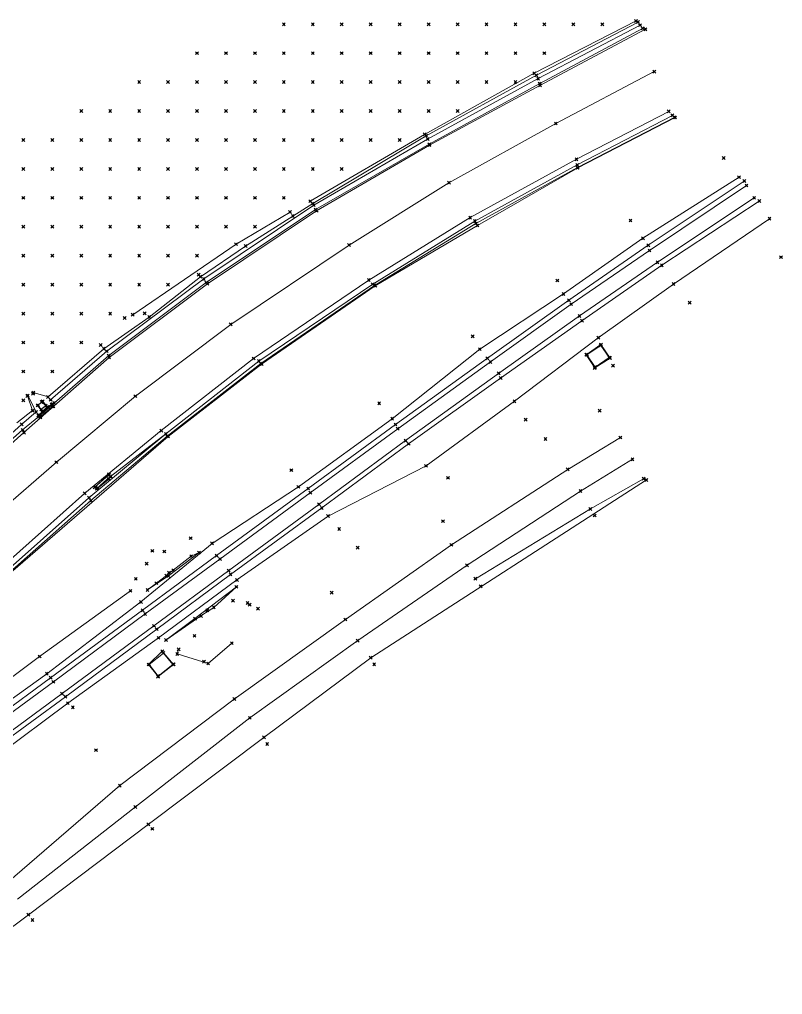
# Model space of a CAD drawing. Header units: metres. Extents: x 441556 to 446409, y 432338 to 461058.
# Drawn here: x 445027.9 to 445107, y 443040.5 to 443141.6 of the extents above; entities that cross this region are included whole.
import ezdxf

# ---------------------------------------------------------------- set-up
doc = ezdxf.new("R2010")
doc.units = ezdxf.units.M
doc.header["$MEASUREMENT"] = 0
doc.header["$PDMODE"] = 35
doc.header["$PDSIZE"] = 0.15
for name, color, linetype, lineweight in [('DTM-BRE-RevN_GRP_ CAROSABIL', 2, 'Continuous', 0), ('DTM-BRE-RevN_GRP_AX', 2, 'Continuous', 0), ('DTM-BRE-RevN_GRP_CALE FERATA', 2, 'Continuous', 0), ('DTM-BRE-RevN_GRP_CAMERA CAMIN', 2, 'Continuous', 0), ('DTM-BRE-RevN_GRP_CANAL SCURGERE JOS', 2, 'Continuous', 0), ('DTM-BRE-RevN_GRP_CANAL SCURGERE SUS', 2, 'Continuous', 0), ('DTM-BRE-RevN_GRP_CONDUCTA', 2, 'Continuous', 0), ('DTM-BRE-RevN_GRP_DRUM PIATRA', 2, 'Continuous', 0), ('DTM-BRE-RevN_GRP_PARAPET BETON_JOS', 2, 'Continuous', 0), ('DTM-BRE-RevN_GRP_PARAPET BETON_SUS', 2, 'Continuous', 0), ('DTM-BRE-RevN_GRP_PARAPET METALIC', 2, 'Continuous', 0), ('DTM-BRE-RevN_GRP_POD', 2, 'Continuous', 0), ('DTM-BRE-RevN_GRP_SANT BETON JOS', 2, 'Continuous', 0), ('DTM-BRE-RevN_GRP_SANT BETON SUS', 2, 'Continuous', 0), ('DTM-BRE-RevN_GRP_SANT PAMANT SUS', 2, 'Continuous', 0), ('DTM-BRE-RevN_GRP_TALUZ JOS', 2, 'Continuous', 0), ('DTM-BRE-RevN_GRP_TALUZ SUS', 2, 'Continuous', 0), ('DTM-BRE-RevN_GRP_ZID SPRIJIN JOS', 2, 'Continuous', 0), ('DTM-BRE-RevN_GRP_ZID SPRIJIN SUS', 2, 'Continuous', 0), ('DTM-BRE-RevN_YP_RevK', 1, 'Continuous', 0), ('DTM-BRE-RevN_YP_RevK_0YP', 1, 'Continuous', 0), ('DTM-BRE-RevN_YP_RevL', 1, 'Continuous', 0), ('DTM-NOK-RevN_LIDAR_co_lidar', 91, 'Continuous', 0), ('DTM-NOK-RevN_RTK', 32, 'Continuous', 0)]:
    doc.layers.add(name, color=color, linetype=linetype, lineweight=lineweight)

msp = doc.modelspace()

# ---------------------------------------------------------------- linework, layer by layer
at = {"layer": 'DTM-BRE-RevN_GRP_ CAROSABIL'}
for p, q in [((445092.802, 443140.568, 346.442), (445081.866, 443134.748, 346.999)), ((445081.866, 443134.748, 346.999), (445070.423, 443128.557, 347.507)), ((445085.65, 443127.089, 346.82), (445095.21, 443132.05, 346.422)), ((445070.423, 443128.557, 347.507), (445058.719, 443121.744, 347.914)), ((445074.633, 443121.038, 347.286), (445085.65, 443127.089, 346.82)), ((445058.719, 443121.744, 347.914), (445047.412, 443114.193, 348.09)), ((445064.133, 443114.564, 347.586), (445074.633, 443121.038, 347.286)), ((445052.198, 443106.44, 347.79), (445064.133, 443114.564, 347.586)), ((445047.412, 443114.193, 348.09), (445037.226, 443106.554, 348.093)), ((445037.226, 443106.554, 348.093), (445028.401, 443098.752, 347.962)), ((445042.629, 443098.965, 347.849), (445052.198, 443106.44, 347.79)), ((445028.401, 443098.752, 347.962), (445018.546, 443090.114, 347.71)), ((445034.701, 443092.463, 347.765), (445042.629, 443098.965, 347.849)), ((445024.696, 443083.575, 347.567), (445034.701, 443092.463, 347.765))]:
    msp.add_line(p, q, dxfattribs=at)
at = {"layer": 'DTM-BRE-RevN_GRP_AX'}
for p, q in [((445093.708, 443136.179, 346.487), (445083.51, 443130.792, 346.913)), ((445083.51, 443130.792, 346.913), (445072.433, 443124.656, 347.391)), ((445072.433, 443124.656, 347.391), (445062.087, 443118.196, 347.715)), ((445062.087, 443118.196, 347.715), (445049.827, 443109.978, 347.919)), ((445049.827, 443109.978, 347.919), (445039.944, 443102.532, 347.954)), ((445039.944, 443102.532, 347.954), (445031.757, 443095.694, 347.857)), ((445031.757, 443095.694, 347.857), (445021.836, 443087.088, 347.669))]:
    msp.add_line(p, q, dxfattribs=at)
at = {"layer": 'DTM-BRE-RevN_GRP_CALE FERATA'}
for p, q in [((445093.218, 443117.635, 339.669), (445103.262, 443124.372, 339.672)), ((445094.047, 443116.414, 339.618), (445104.058, 443123.093, 339.607)), ((445085.095, 443112.07, 339.63), (445093.218, 443117.635, 339.669)), ((445085.966, 443110.851, 339.57), (445094.047, 443116.414, 339.618)), ((445076.738, 443106.084, 339.592), (445085.095, 443112.07, 339.63)), ((445077.586, 443104.899, 339.56), (445085.966, 443110.851, 339.57)), ((445067.126, 443099.157, 339.557), (445076.738, 443106.084, 339.592)), ((445067.945, 443097.925, 339.531), (445077.586, 443104.899, 339.56)), ((445058.069, 443092.523, 339.53), (445067.126, 443099.157, 339.557)), ((445058.964, 443091.318, 339.538), (445067.945, 443097.925, 339.531)), ((445048.708, 443085.649, 339.517), (445058.069, 443092.523, 339.53)), ((445049.622, 443084.454, 339.515), (445058.964, 443091.318, 339.538)), ((445040.956, 443079.966, 339.501), (445048.708, 443085.649, 339.517)), ((445041.868, 443078.725, 339.51), (445049.622, 443084.454, 339.515)), ((445031.445, 443072.922, 339.481), (445040.956, 443079.966, 339.501)), ((445032.354, 443071.709, 339.514), (445041.868, 443078.725, 339.51)), ((445021.851, 443065.869, 339.501), (445031.445, 443072.922, 339.481)), ((445022.769, 443064.692, 339.502), (445032.354, 443071.709, 339.514))]:
    msp.add_line(p, q, dxfattribs=at)
at = {"layer": 'DTM-BRE-RevN_GRP_CAMERA CAMIN'}
for p, q in [((445086.658, 443106.831, 338.734), (445088.184, 443107.879, 338.744)), ((445086.738, 443106.832, 339.395), (445088.159, 443107.794, 339.405)), ((445088.159, 443107.794, 339.405), (445089.048, 443106.534, 339.274)), ((445088.184, 443107.879, 338.744), (445089.123, 443106.486, 338.839)), ((445087.541, 443105.459, 338.854), (445086.658, 443106.831, 338.734)), ((445087.576, 443105.549, 339.251), (445086.738, 443106.832, 339.395)), ((445089.123, 443106.486, 338.839), (445087.541, 443105.459, 338.854)), ((445089.048, 443106.534, 339.274), (445087.576, 443105.549, 339.251)), ((445041.3, 443074.719, 338.561), (445042.738, 443076.091, 338.385)), ((445042.738, 443076.091, 338.385), (445043.906, 443074.734, 337.533)), ((445041.375, 443074.716, 339.12), (445042.849, 443075.908, 339.131)), ((445042.849, 443075.908, 339.131), (445043.834, 443074.729, 338.951)), ((445042.3, 443073.463, 337.741), (445041.3, 443074.719, 338.561)), ((445042.304, 443073.523, 338.946), (445041.375, 443074.716, 339.12)), ((445043.906, 443074.734, 337.533), (445042.3, 443073.463, 337.741)), ((445043.834, 443074.729, 338.951), (445042.304, 443073.523, 338.946))]:
    msp.add_line(p, q, dxfattribs=at)
at = {"layer": 'DTM-BRE-RevN_GRP_CANAL SCURGERE JOS'}
for p in [(445029.854, 443101.599, 346.429), (445030.833, 443101.432, 346.414)]:
    msp.add_line(p, (445030.336, 443100.968, 346.431), dxfattribs=at)
at = {"layer": 'DTM-BRE-RevN_GRP_CANAL SCURGERE SUS'}
for p, q in [((445030.351, 443101.997, 347.8), (445029.799, 443101.569, 347.718)), ((445029.799, 443101.569, 347.718), (445030.307, 443100.909, 347.613)), ((445030.307, 443100.909, 347.613), (445030.89, 443101.406, 347.573)), ((445030.89, 443101.406, 347.573), (445030.351, 443101.997, 347.8)), ((445036.057, 443093.007, 347.548), (445037.183, 443093.939, 347.538))]:
    msp.add_line(p, q, dxfattribs=at)
at = {"layer": 'DTM-BRE-RevN_GRP_CONDUCTA'}
for p, q in [((445051.786, 443080.919, 337.871), (445051.565, 443081.092, 337.881)), ((445044.422, 443076.282, 337.686), (445044.279, 443075.81, 337.688)), ((445047.485, 443074.824, 336.36), (445049.939, 443076.931, 336.321)), ((445044.279, 443075.81, 337.688), (445047.485, 443074.824, 336.36))]:
    msp.add_line(p, q, dxfattribs=at)
at = {"layer": 'DTM-BRE-RevN_GRP_DRUM PIATRA'}
for p, q in [((445084.745, 443094.942, 336.227), (445090.198, 443098.246, 336.25)), ((445091.449, 443095.987, 336.193), (445086.063, 443092.699, 336.183)), ((445072.691, 443087.121, 336.159), (445084.745, 443094.942, 336.227)), ((445086.063, 443092.699, 336.183), (445074.314, 443085.008, 336.101)), ((445061.703, 443079.388, 336.077), (445072.691, 443087.121, 336.159)), ((445074.314, 443085.008, 336.101), (445062.989, 443077.197, 336.072)), ((445050.195, 443071.139, 336.197), (445061.703, 443079.388, 336.077)), ((445062.989, 443077.197, 336.072), (445051.802, 443069.19, 336.181)), ((445038.333, 443062.17, 336.219), (445050.195, 443071.139, 336.197)), ((445051.802, 443069.19, 336.181), (445039.946, 443059.959, 336.203)), ((445026.698, 443052.124, 336.24), (445038.333, 443062.17, 336.219)), ((445039.946, 443059.959, 336.203), (445027.722, 443050.382, 336.2))]:
    msp.add_line(p, q, dxfattribs=at)
at = {"layer": 'DTM-BRE-RevN_GRP_PARAPET BETON_JOS'}
for p, q in [((445031.344, 443101.734, 347.828), (445029.901, 443100.548, 347.822)), ((445030.088, 443100.329, 347.945), (445031.465, 443101.467, 348.043)), ((445031.465, 443101.467, 348.043), (445031.344, 443101.734, 347.828)), ((445029.901, 443100.548, 347.822), (445030.088, 443100.329, 347.945)), ((445035.722, 443093.077, 347.755), (445037.211, 443094.366, 347.927)), ((445037.381, 443094.213, 347.746), (445035.921, 443092.924, 347.717)), ((445037.211, 443094.366, 347.927), (445037.381, 443094.213, 347.746)), ((445035.921, 443092.924, 347.717), (445035.722, 443093.077, 347.755))]:
    msp.add_line(p, q, dxfattribs=at)
at = {"layer": 'DTM-BRE-RevN_GRP_PARAPET BETON_SUS'}
for p, q in [((445029.991, 443100.547, 348.149), (445031.254, 443101.653, 348.151)), ((445031.348, 443101.475, 348.165), (445030.117, 443100.387, 348.126)), ((445031.254, 443101.653, 348.151), (445031.348, 443101.475, 348.165)), ((445030.117, 443100.387, 348.126), (445029.991, 443100.547, 348.149)), ((445035.785, 443093.134, 347.943), (445037.195, 443094.422, 347.774)), ((445037.195, 443094.422, 347.774), (445037.395, 443094.185, 347.929)), ((445037.395, 443094.185, 347.929), (445035.937, 443092.948, 347.949)), ((445035.937, 443092.948, 347.949), (445035.785, 443093.134, 347.943))]:
    msp.add_line(p, q, dxfattribs=at)
at = {"layer": 'DTM-BRE-RevN_GRP_PARAPET METALIC'}
for p, q in [((445095.582, 443131.643, 346.317), (445085.729, 443126.501, 346.777)), ((445085.729, 443126.501, 346.777), (445075.116, 443120.687, 347.201)), ((445075.116, 443120.687, 347.201), (445064.532, 443114.138, 347.51)), ((445064.532, 443114.138, 347.51), (445052.733, 443106.168, 347.721)), ((445052.733, 443106.168, 347.721), (445043.097, 443098.633, 347.728)), ((445043.097, 443098.633, 347.728), (445035.14, 443092.006, 347.7)), ((445087.086, 443090.847, 336.07), (445092.609, 443093.981, 336.128)), ((445035.14, 443092.006, 347.7), (445024.949, 443082.965, 347.499)), ((445075.173, 443083.608, 336.012), (445087.086, 443090.847, 336.07))]:
    msp.add_line(p, q, dxfattribs=at)
at = {"layer": 'DTM-BRE-RevN_GRP_POD'}
for p, q in [((445043.371, 443083.905, 339.131), (445046.544, 443086.329, 339.114)), ((445041.2, 443082.449, 339.068), (445043.371, 443083.905, 339.131)), ((445046.113, 443079.483, 339.087), (445050.406, 443082.776, 338.95)), ((445043.113, 443077.251, 339.112), (445046.113, 443079.483, 339.087))]:
    msp.add_line(p, q, dxfattribs=at)
at = {"layer": 'DTM-BRE-RevN_GRP_SANT BETON JOS'}
for p, q in [((445081.678, 443135.447, 346.632), (445092.238, 443140.99, 346.106)), ((445070.228, 443129.181, 347.155), (445081.678, 443135.447, 346.632)), ((445058.43, 443122.327, 347.582), (445070.228, 443129.181, 347.155)), ((445047.043, 443114.683, 347.695), (445058.43, 443122.327, 347.582)), ((445036.98, 443107.196, 347.683), (445047.043, 443114.683, 347.695)), ((445031.163, 443102.149, 347.564), (445036.98, 443107.196, 347.683)), ((445029.661, 443100.904, 347.585), (445028.802, 443102.607, 346.987)), ((445028.158, 443099.611, 347.548), (445029.661, 443100.904, 347.585)), ((445018.276, 443090.709, 347.258), (445028.158, 443099.611, 347.548))]:
    msp.add_line(p, q, dxfattribs=at)
at = {"layer": 'DTM-BRE-RevN_GRP_SANT BETON SUS'}
for p, q in [((445081.5, 443135.794, 346.786), (445092.031, 443141.316, 346.313)), ((445092.498, 443140.654, 346.3), (445081.84, 443134.945, 346.827)), ((445070.068, 443129.528, 347.294), (445081.5, 443135.794, 346.786)), ((445081.84, 443134.945, 346.827), (445070.391, 443128.653, 347.357)), ((445058.316, 443122.502, 347.762), (445070.068, 443129.528, 347.294)), ((445070.391, 443128.653, 347.357), (445058.617, 443121.878, 347.757)), ((445058.617, 443121.878, 347.757), (445047.286, 443114.311, 347.935)), ((445056.26, 443121.204, 347.642), (445058.316, 443122.502, 347.762)), ((445046.681, 443114.912, 347.996), (445051.363, 443118.099, 347.786)), ((445047.286, 443114.311, 347.935), (445037.182, 443106.734, 347.945)), ((445036.673, 443107.449, 348.051), (445041.369, 443110.734, 347.787)), ((445030.899, 443102.455, 347.85), (445036.673, 443107.449, 348.051)), ((445037.182, 443106.734, 347.945), (445031.535, 443101.824, 347.869)), ((445029.361, 443102.903, 347.783), (445030.899, 443102.455, 347.85)), ((445029.949, 443100.437, 347.885), (445028.256, 443099.04, 347.829)), ((445028.256, 443099.04, 347.829), (445018.516, 443090.397, 347.564))]:
    msp.add_line(p, q, dxfattribs=at)
at = {"layer": 'DTM-BRE-RevN_GRP_SANT PAMANT SUS'}
for p, q in [((445029.303, 443101.032, 347.86), (445028.758, 443102.556, 347.783)), ((445027.659, 443099.765, 347.8), (445029.303, 443101.032, 347.86))]:
    msp.add_line(p, q, dxfattribs=at)
at = {"layer": 'DTM-BRE-RevN_GRP_TALUZ JOS'}
for p, q in [((445091.821, 443141.427, 346.415), (445081.275, 443136, 346.881)), ((445081.275, 443136, 346.881), (445069.919, 443129.667, 347.638)), ((445069.919, 443129.667, 347.638), (445058.063, 443122.743, 347.947)), ((445092.541, 443118.896, 339.207), (445102.492, 443125.231, 339.221)), ((445095.702, 443114.153, 338.776), (445105.651, 443120.927, 338.783)), ((445084.303, 443113.129, 339.137), (445092.541, 443118.896, 339.207)), ((445087.909, 443108.597, 338.659), (445095.702, 443114.153, 338.776)), ((445075.631, 443107.408, 339.038), (445084.303, 443113.129, 339.137)), ((445079.222, 443102.01, 338.447), (445087.909, 443108.597, 338.659)), ((445066.548, 443100.191, 339.094), (445075.631, 443107.408, 339.038)), ((445070.063, 443095.308, 338.412), (445079.222, 443102.01, 338.447)), ((445056.836, 443093.132, 339.029), (445066.548, 443100.191, 339.094)), ((445059.913, 443090.102, 338.927), (445070.063, 443095.308, 338.412)), ((445047.889, 443087.276, 338.961), (445056.836, 443093.132, 339.029)), ((445050.47, 443083.482, 339.014), (445059.913, 443090.102, 338.927)), ((445040.518, 443081.202, 339.015), (445047.889, 443087.276, 338.961)), ((445042.341, 443077.486, 338.94), (445050.47, 443083.482, 339.014)), ((445030.769, 443073.762, 339.038), (445040.518, 443081.202, 339.015)), ((445032.952, 443070.714, 339.032), (445042.341, 443077.486, 338.94)), ((445021.213, 443066.877, 339.063), (445030.769, 443073.762, 339.038)), ((445023.524, 443063.696, 339.016), (445032.952, 443070.714, 339.032))]:
    msp.add_line(p, q, dxfattribs=at)
at = {"layer": 'DTM-BRE-RevN_GRP_TALUZ SUS'}
for p, q in [((445085.773, 443126.204, 346.725), (445095.876, 443131.422, 346.26)), ((445075.389, 443120.222, 346.67), (445085.773, 443126.204, 346.725)), ((445093.092, 443118.177, 339.472), (445103.038, 443124.832, 339.497)), ((445094.497, 443116.099, 339.409), (445104.588, 443122.761, 339.4)), ((445064.8, 443113.978, 347.283), (445075.389, 443120.222, 346.67)), ((445084.865, 443112.478, 339.436), (445093.092, 443118.177, 339.472)), ((445086.211, 443110.354, 339.29), (445094.497, 443116.099, 339.409)), ((445053.028, 443105.856, 347.038), (445064.8, 443113.978, 347.283)), ((445076.423, 443106.465, 339.417), (445084.865, 443112.478, 339.436)), ((445077.793, 443104.411, 339.363), (445086.211, 443110.354, 339.29)), ((445066.892, 443099.599, 339.372), (445076.423, 443106.465, 339.417)), ((445043.339, 443098.37, 345.966), (445053.028, 443105.856, 347.038)), ((445068.252, 443097.593, 339.341), (445077.793, 443104.411, 339.363)), ((445057.848, 443092.966, 339.345), (445066.892, 443099.599, 339.372)), ((445025.364, 443082.802, 345.274), (445043.339, 443098.37, 345.966)), ((445059.266, 443090.949, 339.334), (445068.252, 443097.593, 339.341)), ((445064.329, 443075.419, 336.01), (445092.897, 443093.845, 336.132)), ((445048.363, 443086.01, 339.317), (445057.848, 443092.966, 339.345)), ((445049.805, 443084.056, 339.31), (445059.266, 443090.949, 339.334)), ((445040.689, 443080.34, 339.333), (445048.363, 443086.01, 339.317)), ((445042.163, 443078.378, 339.322), (445049.805, 443084.056, 339.31)), ((445031.157, 443073.347, 339.31), (445040.689, 443080.34, 339.333)), ((445032.689, 443071.376, 339.338), (445042.163, 443078.378, 339.322)), ((445053.266, 443067.162, 336.107), (445064.329, 443075.419, 336.01)), ((445021.538, 443066.252, 339.302), (445031.157, 443073.347, 339.31)), ((445023.059, 443064.287, 339.304), (445032.689, 443071.376, 339.338)), ((445041.284, 443058.146, 336.076), (445053.266, 443067.162, 336.107)), ((445028.857, 443048.78, 336.062), (445041.284, 443058.146, 336.076)), ((445017.855, 443040.515, 336.142), (445028.857, 443048.78, 336.062))]:
    msp.add_line(p, q, dxfattribs=at)
at = {"layer": 'DTM-BRE-RevN_GRP_ZID SPRIJIN JOS'}
for p, q in [((445056.26, 443121.204, 347.642), (445051.363, 443118.099, 347.786)), ((445046.681, 443114.912, 347.996), (445041.369, 443110.734, 347.787))]:
    msp.add_line(p, q, dxfattribs=at)
at = {"layer": 'DTM-BRE-RevN_GRP_ZID SPRIJIN SUS'}
for p, q in [((445095.823, 443131.44, 346.306), (445085.749, 443126.223, 346.745)), ((445085.749, 443126.223, 346.745), (445075.228, 443120.431, 347.187)), ((445055.971, 443121.62, 349.978), (445050.379, 443118.285, 349.883)), ((445075.228, 443120.431, 347.187), (445064.711, 443114.018, 347.426)), ((445050.379, 443118.285, 349.883), (445039.667, 443110.976, 349.936)), ((445064.711, 443114.018, 347.426), (445052.945, 443105.909, 347.705)), ((445052.945, 443105.909, 347.705), (445043.247, 443098.388, 347.691)), ((445043.247, 443098.388, 347.691), (445035.338, 443091.706, 347.677)), ((445035.338, 443091.706, 347.677), (445025.321, 443082.858, 347.501))]:
    msp.add_line(p, q, dxfattribs=at)
at = {"layer": 'DTM-BRE-RevN_YP_RevK'}
for p, q in [((445037.341, 443094.221, 347.929), (445035.937, 443092.948, 347.949)), ((445037.211, 443094.366, 347.927), (445037.341, 443094.221, 347.929))]:
    msp.add_line(p, q, dxfattribs=at)
at = {"layer": 'DTM-BRE-RevN_YP_RevK_0YP'}
for p, q in [((445029.854, 443101.599, 346.429), (445029.799, 443101.569, 347.718)), ((445030.201, 443101.158, 347.219), (445029.854, 443101.599, 346.429)), ((445029.949, 443100.437, 347.885), (445031.535, 443101.824, 347.869)), ((445030.201, 443101.158, 347.219), (445030.665, 443101.551, 347.204)), ((445030.351, 443101.997, 347.8), (445030.22, 443101.927, 346.642)), ((445030.22, 443101.927, 346.642), (445030.665, 443101.551, 347.204)), ((445030.665, 443101.551, 347.204), (445030.833, 443101.432, 346.414)), ((445031.344, 443101.734, 347.828), (445030.89, 443101.406, 347.573)), ((445031.254, 443101.653, 348.151), (445031.344, 443101.734, 347.828)), ((445030.307, 443100.909, 347.613), (445029.901, 443100.548, 347.822)), ((445029.901, 443100.548, 347.822), (445029.991, 443100.547, 348.149)), ((445030.336, 443100.968, 346.431), (445030.201, 443101.158, 347.219)), ((445037.381, 443094.213, 347.746), (445043.097, 443098.633, 347.728)), ((445037.195, 443094.422, 347.774), (445035.722, 443093.077, 347.755)), ((445035.785, 443093.134, 347.943), (445037.211, 443094.366, 347.927)), ((445037.381, 443094.213, 347.746), (445037.195, 443094.422, 347.774)), ((445030.018, 443075.55, 339.229), (445039.439, 443082.352, 338.794)), ((445020.337, 443068.352, 339.565), (445030.018, 443075.55, 339.229))]:
    msp.add_line(p, q, dxfattribs=at)
at = {"layer": 'DTM-BRE-RevN_YP_RevL'}
for p, q in [((445045.729, 443085.95, 338.221), (445046.544, 443086.329, 339.114)), ((445043.871, 443084.498, 336.874), (445045.729, 443085.95, 338.221)), ((445043.164, 443083.935, 336.896), (445043.871, 443084.498, 336.874)), ((445041.2, 443082.449, 339.068), (445042.124, 443083.148, 337.617)), ((445042.124, 443083.148, 337.617), (445043.164, 443083.935, 336.896)), ((445048.072, 443080.643, 336.796), (445050.406, 443082.776, 338.95)), ((445046.739, 443079.757, 336.498), (445048.072, 443080.643, 336.796)), ((445046.739, 443079.757, 336.498), (445043.113, 443077.251, 339.112))]:
    msp.add_line(p, q, dxfattribs=at)
at = {"layer": 'DTM-NOK-RevN_LIDAR_co_lidar'}
for p in [(445055.331, 443141.087, 370.652), (445058.331, 443141.087, 369.655), (445061.33, 443141.087, 368.467), (445064.329, 443141.087, 367.133), (445067.329, 443141.087, 366.216), (445070.328, 443141.087, 365.384), (445073.327, 443141.087, 363.875), (445076.327, 443141.087, 361.775), (445079.326, 443141.087, 358.367), (445082.325, 443141.087, 354.75), (445085.325, 443141.087, 351.228), (445088.324, 443141.087, 349.084), (445046.333, 443138.088, 370.432), (445049.333, 443138.088, 369.272), (445052.332, 443138.088, 368.591), (445055.331, 443138.088, 368.193), (445058.331, 443138.088, 367.443), (445061.33, 443138.088, 366.393), (445064.329, 443138.088, 365.031), (445067.329, 443138.088, 363.833), (445070.328, 443138.088, 362.909), (445073.327, 443138.088, 361.678), (445076.327, 443138.088, 357.928), (445079.326, 443138.088, 354.618), (445082.325, 443138.088, 350.037), (445040.335, 443135.089, 370.769), (445043.334, 443135.089, 369.415), (445046.333, 443135.089, 368.06), (445049.333, 443135.089, 366.812), (445052.332, 443135.089, 366.145), (445055.331, 443135.089, 365.906), (445058.331, 443135.089, 365.157), (445061.33, 443135.089, 364.245), (445064.329, 443135.089, 362.767), (445067.329, 443135.089, 361.47), (445070.328, 443135.089, 359.966), (445073.327, 443135.089, 357.4), (445076.327, 443135.089, 351.693), (445079.326, 443135.089, 349.66), (445034.336, 443132.089, 369.162), (445037.335, 443132.089, 368.91), (445040.335, 443132.089, 368.125), (445043.334, 443132.089, 367.013), (445046.333, 443132.089, 365.796), (445049.333, 443132.089, 364.402), (445052.332, 443132.089, 363.488), (445055.331, 443132.089, 363.259), (445058.331, 443132.089, 362.671), (445061.33, 443132.089, 361.528), (445064.329, 443132.089, 359.005), (445067.329, 443132.089, 356.309), (445070.328, 443132.089, 353.896), (445073.327, 443132.089, 351.253), (445028.337, 443129.09, 369.79), (445031.337, 443129.09, 367.548), (445034.336, 443129.09, 365.829), (445037.335, 443129.09, 365.409), (445040.335, 443129.09, 365.17), (445043.334, 443129.09, 364.313), (445046.333, 443129.09, 362.89), (445049.333, 443129.09, 361.124), (445052.332, 443129.09, 359.799), (445055.331, 443129.09, 359.312), (445058.331, 443129.09, 358.601), (445061.33, 443129.09, 356.577), (445064.329, 443129.09, 353.097), (445067.329, 443129.09, 350.102), (445028.337, 443126.091, 368.154), (445031.337, 443126.091, 366.064), (445034.336, 443126.091, 363.514), (445037.335, 443126.091, 362.139), (445040.335, 443126.091, 361.881), (445043.334, 443126.091, 361.288), (445046.333, 443126.091, 359.606), (445049.333, 443126.091, 357.442), (445052.332, 443126.091, 355.885), (445055.331, 443126.091, 354.915), (445058.331, 443126.091, 353.295), (445061.33, 443126.091, 350.672), (445028.337, 443123.091, 365.952), (445031.337, 443123.091, 364.653), (445034.336, 443123.091, 362.509), (445037.335, 443123.091, 360.221), (445040.335, 443123.091, 358.883), (445043.334, 443123.091, 358.452), (445046.333, 443123.091, 357.072), (445049.333, 443123.091, 354.708), (445052.332, 443123.091, 352.86), (445055.331, 443123.091, 351.332), (445028.337, 443120.092, 363.32), (445031.337, 443120.092, 362.553), (445034.336, 443120.092, 361.009), (445037.335, 443120.092, 358.738), (445040.335, 443120.092, 356.515), (445043.334, 443120.092, 355.51), (445046.333, 443120.092, 354.275), (445049.333, 443120.092, 352.01), (445052.332, 443120.092, 349.864), (445028.337, 443117.093, 360.539), (445031.337, 443117.093, 360.254), (445034.336, 443117.093, 358.637), (445037.335, 443117.093, 356.044), (445040.335, 443117.093, 353.676), (445043.334, 443117.093, 352.29), (445046.333, 443117.093, 351.354), (445028.337, 443114.093, 357.666), (445031.337, 443114.093, 357.491), (445034.336, 443114.093, 355.827), (445037.335, 443114.093, 353.461), (445040.335, 443114.093, 351.346), (445043.334, 443114.093, 349.624), (445028.337, 443111.094, 354.931), (445031.337, 443111.094, 354.032), (445034.336, 443111.094, 352.363), (445037.335, 443111.094, 350.596), (445028.337, 443108.095, 351.705), (445031.337, 443108.095, 350.6), (445034.336, 443108.095, 349.236), (445028.337, 443105.095, 348.849), (445031.337, 443105.095, 348.63), (445028.337, 443102.096, 347.588)]:
    msp.add_point(p, dxfattribs=at)
at = {"layer": 'DTM-NOK-RevN_RTK'}
for p in [(445091.821, 443141.427, 346.415), (445092.031, 443141.316, 346.313), (445092.238, 443140.99, 346.106), (445092.498, 443140.654, 346.3), (445092.802, 443140.568, 346.442), (445081.275, 443136, 346.881), (445081.5, 443135.794, 346.786), (445093.708, 443136.179, 346.487), (445081.678, 443135.447, 346.632), (445081.84, 443134.945, 346.827), (445081.866, 443134.748, 346.999), (445095.21, 443132.05, 346.422), (445095.582, 443131.643, 346.317), (445083.51, 443130.792, 346.913), (445095.823, 443131.44, 346.306), (445095.876, 443131.422, 346.26), (445069.919, 443129.667, 347.638), (445070.068, 443129.528, 347.294), (445070.228, 443129.181, 347.155), (445070.391, 443128.653, 347.357), (445070.423, 443128.557, 347.507), (445085.65, 443127.089, 346.82), (445085.729, 443126.501, 346.777), (445100.909, 443127.22, 339.074), (445085.749, 443126.223, 346.745), (445085.773, 443126.204, 346.725), (445072.433, 443124.656, 347.391), (445102.492, 443125.231, 339.221), (445103.038, 443124.832, 339.497), (445103.262, 443124.372, 339.672), (445058.063, 443122.743, 347.947), (445058.316, 443122.502, 347.762), (445104.058, 443123.093, 339.607), (445104.588, 443122.761, 339.4), (445055.971, 443121.62, 349.978), (445058.43, 443122.327, 347.582), (445058.617, 443121.878, 347.757), (445058.719, 443121.744, 347.914), (445056.26, 443121.204, 347.642), (445074.633, 443121.038, 347.286), (445075.116, 443120.687, 347.201), (445075.228, 443120.431, 347.187), (445091.242, 443120.742, 339.23), (445105.651, 443120.927, 338.783), (445075.389, 443120.222, 346.67), (445092.541, 443118.896, 339.207), (445050.379, 443118.285, 349.883), (445051.363, 443118.099, 347.786), (445062.087, 443118.196, 347.715), (445093.092, 443118.177, 339.472), (445093.218, 443117.635, 339.669), (445094.047, 443116.414, 339.618), (445106.844, 443116.942, 338.773), (445094.497, 443116.099, 339.409), (445046.5, 443115.118, 348.009), (445046.681, 443114.912, 347.996), (445047.043, 443114.683, 347.695), (445047.286, 443114.311, 347.935), (445064.133, 443114.564, 347.586), (445083.676, 443114.52, 339.225), (445047.412, 443114.193, 348.09), (445064.532, 443114.138, 347.51), (445064.711, 443114.018, 347.426), (445064.8, 443113.978, 347.283), (445095.702, 443114.153, 338.776), (445084.303, 443113.129, 339.137), (445084.865, 443112.478, 339.436), (445085.095, 443112.07, 339.63), (445097.378, 443112.215, 338.978), (445038.838, 443110.644, 348.721), (445039.667, 443110.976, 349.936), (445040.907, 443111.121, 350.029), (445041.369, 443110.734, 347.787), (445085.966, 443110.851, 339.57), (445086.211, 443110.354, 339.29), (445049.827, 443109.978, 347.919), (445074.892, 443108.733, 339.635), (445087.909, 443108.597, 338.659), (445036.36, 443107.829, 348.17), (445036.673, 443107.449, 348.051), (445075.631, 443107.408, 339.038), (445088.159, 443107.794, 339.405), (445088.184, 443107.879, 338.744), (445036.98, 443107.196, 347.683), (445037.182, 443106.734, 347.945), (445037.226, 443106.554, 348.093), (445052.198, 443106.44, 347.79), (445076.423, 443106.465, 339.417), (445086.658, 443106.831, 338.734), (445086.738, 443106.832, 339.395), (445089.048, 443106.534, 339.274), (445089.123, 443106.486, 338.839), (445052.733, 443106.168, 347.721), (445052.945, 443105.909, 347.705), (445053.028, 443105.856, 347.038), (445076.738, 443106.084, 339.592), (445087.541, 443105.459, 338.854), (445087.576, 443105.549, 339.251), (445089.441, 443105.694, 338.775), (445077.586, 443104.899, 339.56), (445077.793, 443104.411, 339.363), (445028.758, 443102.556, 347.783), (445028.802, 443102.607, 346.987), (445029.334, 443102.802, 346.981), (445029.361, 443102.903, 347.783), (445030.899, 443102.455, 347.85), (445031.163, 443102.149, 347.564), (445039.944, 443102.532, 347.954), (445029.799, 443101.569, 347.718), (445029.854, 443101.599, 346.429), (445030.201, 443101.158, 347.219), (445030.22, 443101.927, 346.642), (445030.351, 443101.997, 347.8), (445030.665, 443101.551, 347.204), (445030.833, 443101.432, 346.414), (445030.89, 443101.406, 347.573), (445031.254, 443101.653, 348.151), (445031.344, 443101.734, 347.828), (445031.348, 443101.475, 348.165), (445031.465, 443101.467, 348.043), (445031.535, 443101.824, 347.869), (445065.204, 443101.788, 339.63), (445079.222, 443102.01, 338.447), (445029.303, 443101.032, 347.86), (445029.661, 443100.904, 347.585), (445029.901, 443100.548, 347.822), (445029.949, 443100.437, 347.885), (445029.991, 443100.547, 348.149), (445030.088, 443100.329, 347.945), (445030.117, 443100.387, 348.126), (445030.307, 443100.909, 347.613), (445030.336, 443100.968, 346.431), (445066.548, 443100.191, 339.094), (445088.043, 443101.02, 336.535), (445028.158, 443099.611, 347.548), (445066.892, 443099.599, 339.372), (445067.126, 443099.157, 339.557), (445080.383, 443100.107, 338.321), (445028.256, 443099.04, 347.829), (445028.401, 443098.752, 347.962), (445042.629, 443098.965, 347.849), (445043.097, 443098.633, 347.728), (445043.247, 443098.388, 347.691), (445043.339, 443098.37, 345.966), (445090.198, 443098.246, 336.25), (445067.945, 443097.925, 339.531), (445068.252, 443097.593, 339.341), (445082.434, 443098.094, 336.698), (445031.757, 443095.694, 347.857), (445070.063, 443095.308, 338.412), (445091.449, 443095.987, 336.193), (445037.195, 443094.422, 347.774), (445037.211, 443094.366, 347.927), (445037.381, 443094.213, 347.746), (445037.395, 443094.185, 347.929), (445056.101, 443094.864, 339.36), (445072.331, 443094.07, 338.286), (445084.745, 443094.942, 336.227), (445035.722, 443093.077, 347.755), (445035.785, 443093.134, 347.943), (445037.183, 443093.939, 347.538), (445056.836, 443093.132, 339.029), (445092.609, 443093.981, 336.128), (445092.897, 443093.845, 336.132), (445034.701, 443092.463, 347.765), (445035.921, 443092.924, 347.717), (445035.937, 443092.948, 347.949), (445036.057, 443093.007, 347.548), (445057.848, 443092.966, 339.345), (445058.069, 443092.523, 339.53), (445086.063, 443092.699, 336.183), (445035.14, 443092.006, 347.7), (445035.338, 443091.706, 347.677), (445058.964, 443091.318, 339.538), (445059.266, 443090.949, 339.334), (445059.913, 443090.102, 338.927), (445087.086, 443090.847, 336.07), (445087.527, 443090.162, 335.777), (445071.807, 443089.574, 336.578), (445061.058, 443088.761, 338.385), (445045.664, 443087.81, 338.999), (445047.889, 443087.276, 338.961), (445072.691, 443087.121, 336.159), (445041.699, 443086.5, 338.217), (445042.935, 443086.434, 337.405), (445046.544, 443086.329, 339.114), (445048.363, 443086.01, 339.317), (445062.989, 443086.839, 338.278), (445041.105, 443085.175, 337.835), (445045.729, 443085.95, 338.221), (445048.708, 443085.649, 339.517), (445074.314, 443085.008, 336.101), (445043.43, 443084.232, 338.041), (445043.871, 443084.498, 336.874), (445049.622, 443084.454, 339.515), (445049.805, 443084.056, 339.31), (445039.994, 443083.596, 338.728), (445042.124, 443083.148, 337.617), (445043.164, 443083.935, 336.896), (445043.371, 443083.905, 339.131), (445050.47, 443083.482, 339.014), (445075.173, 443083.608, 336.012), (445039.439, 443082.352, 338.794), (445041.2, 443082.449, 339.068), (445050.406, 443082.776, 338.95), (445060.291, 443082.176, 336.74), (445075.716, 443082.821, 335.587), (445040.518, 443081.202, 339.015), (445050.053, 443081.337, 337.735), (445051.565, 443081.092, 337.881), (445040.689, 443080.34, 339.333), (445040.956, 443079.966, 339.501), (445047.412, 443080.335, 338.118), (445048.072, 443080.643, 336.796), (445051.786, 443080.919, 337.871), (445052.644, 443080.506, 337.165), (445046.113, 443079.483, 339.087), (445046.739, 443079.757, 336.498), (445061.703, 443079.388, 336.077), (445041.868, 443078.725, 339.51), (445042.163, 443078.378, 339.322), (445042.341, 443077.486, 338.94), (445043.113, 443077.251, 339.112), (445046.07, 443077.694, 336.923), (445049.939, 443076.931, 336.321), (445062.989, 443077.197, 336.072), (445042.738, 443076.091, 338.385), (445042.849, 443075.908, 339.131), (445044.422, 443076.282, 337.686), (445030.018, 443075.55, 339.229), (445044.279, 443075.81, 337.688), (445047.058, 443075.022, 336.477), (445064.329, 443075.419, 336.01), (445041.3, 443074.719, 338.561), (445041.375, 443074.716, 339.12), (445043.834, 443074.729, 338.951), (445043.906, 443074.734, 337.533), (445047.485, 443074.824, 336.36), (445064.689, 443074.742, 335.573), (445030.769, 443073.762, 339.038), (445031.157, 443073.347, 339.31), (445031.445, 443072.922, 339.481), (445042.3, 443073.463, 337.741), (445042.304, 443073.523, 338.946), (445032.354, 443071.709, 339.514), (445032.689, 443071.376, 339.338), (445050.195, 443071.139, 336.197), (445032.952, 443070.714, 339.032), (445033.467, 443070.28, 338.927), (445051.802, 443069.19, 336.181), (445053.266, 443067.162, 336.107), (445035.866, 443065.844, 336.638), (445053.601, 443066.483, 335.683), (445038.333, 443062.17, 336.219), (445039.946, 443059.959, 336.203), (445041.284, 443058.146, 336.076), (445041.696, 443057.688, 335.789), (445028.857, 443048.78, 336.062), (445029.283, 443048.23, 335.66)]:
    msp.add_point(p, dxfattribs=at)

doc.saveas('drawing.dxf')
